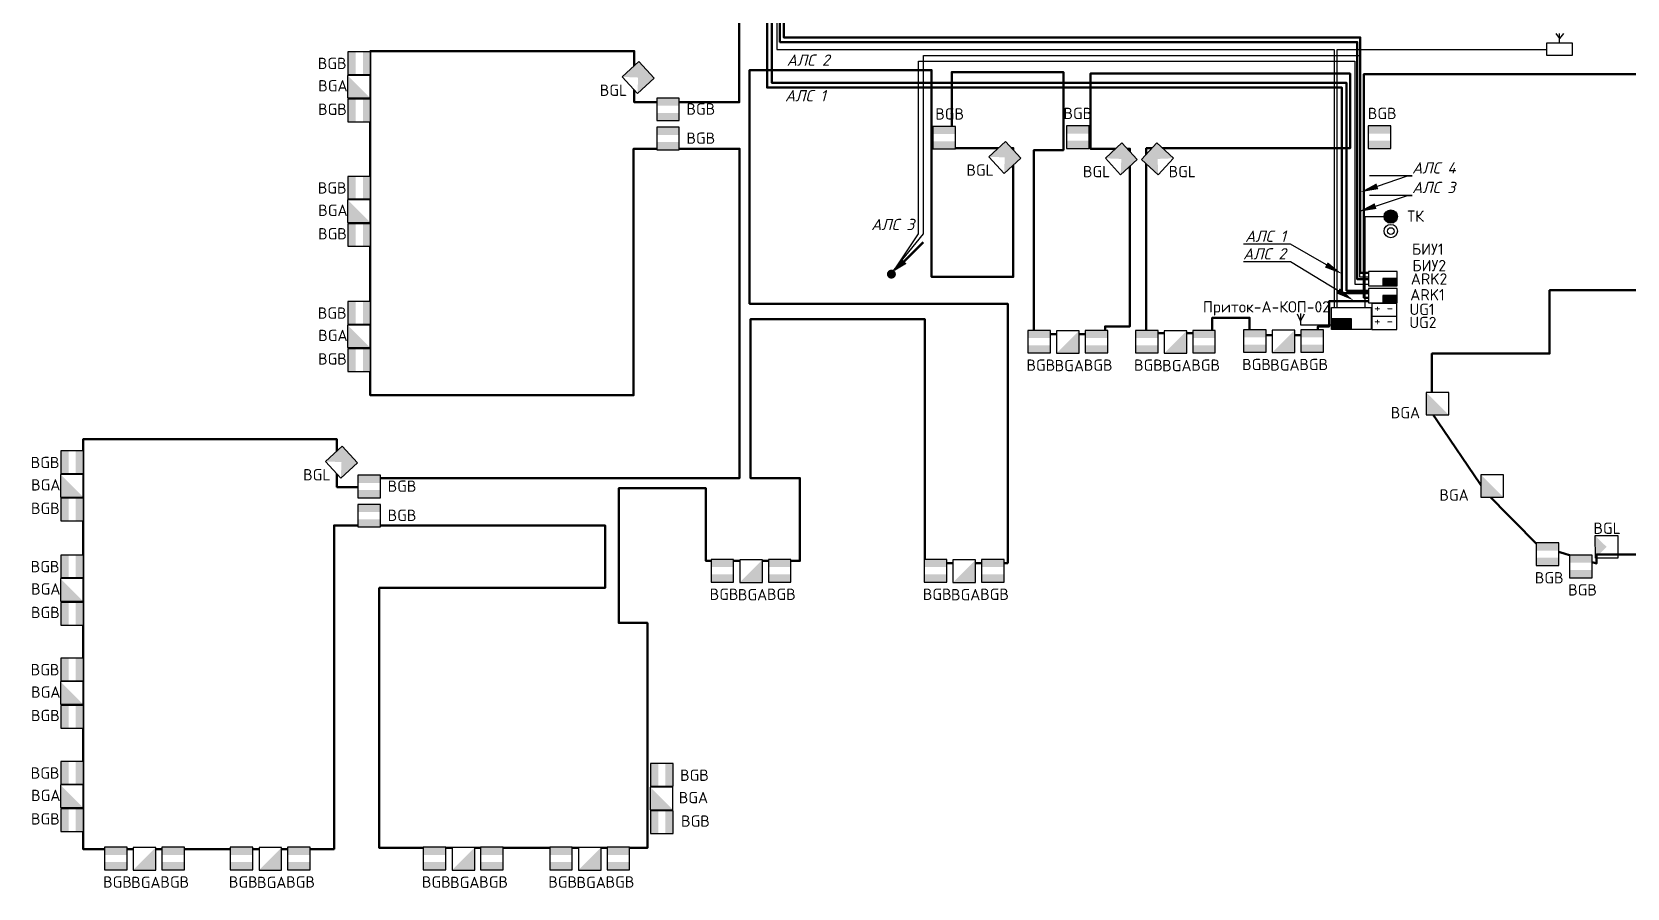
# Model space of a CAD drawing. Header units: millimetres. Extents: x 11019 to 672023, y -45952 to 891139.
# Drawn here: x 319757 to 355068, y 247115 to 266066 of the extents above; entities that cross this region are included whole.
import ezdxf
from ezdxf import colors
from ezdxf.entities.mleader import LeaderData, LeaderLine
from ezdxf.enums import TextEntityAlignment as Align
from ezdxf.math import Vec2, Vec3

# ---------------------------------------------------------------- set-up
doc = ezdxf.new("R2010")
doc.units = ezdxf.units.MM
for name, color, linetype in [('!!ВОК', 30, 'Continuous'), ('003_ОС', 170, 'Continuous'), ('1', 7, 'Continuous'), ('ODG - ПС', 1, 'Continuous'), ('ODG - Текст', 7, 'Continuous'), ('RC-Позиционные_обозначения', 7, 'Continuous')]:
    doc.layers.add(name, color=color, linetype=linetype)
for name, color, linetype, lineweight in [('002_СКУД', 7, 'Continuous', 40), ('RC-Извещатели_охранные', 5, 'Continuous', 30), ('RC-Приборы_управления_и_блоки_индикации', 1, 'Continuous', 30), ('АП_АСУ_ОсновнаяТолстая', 7, 'Continuous', 30), ('АПС извещ', 1, 'Continuous', 30), ('Кабельные стояки', 7, 'Continuous', 25), ('текст', 7, 'Continuous', 13)]:
    doc.layers.add(name, color=color, linetype=linetype, lineweight=lineweight)
doc.layers.add('ODG - СОТС', color=7, linetype='Continuous', true_color=0xff5800)
doc.styles.add('DEN', font='isocpeur.ttf', dxfattribs={"height": 300})
doc.styles.add('ISOCPEUR', font='isocpeui.ttf', dxfattribs={"height": 250})
doc.styles.add('KOSTY_STYLE', font='isocpeur.ttf')
doc.styles.add('OlympDesign', font='isocpeur.ttf', dxfattribs={"width": 0.8, "oblique": 10, "height": 250})
doc.styles.add('RubezhCAD', font='isocpeur.ttf', dxfattribs={"width": 0.8})
doc.styles.get("Standard").update_dxf_attribs({"font": 'arial.ttf'})
doc.linetypes.add('ограждение1', pattern='A,0.25,-0.1,[133,ltypeshp.shx,S=0.1,R=0,X=-0.1,Y=0],-0.1,1', length=1.45)

# ---------------------------------------------------------------- blocks, each defined once
blk = doc.blocks.new('A$C9ab982bb')
at = {"layer": 'АПС извещ', "color": 1, "lineweight": 30, "ltscale": 100}
blk.add_lwpolyline([(320, 0), (320, 631), (0, 631), (0, 0)], close=True, dxfattribs=at)
at = {"layer": '1', "color": 7, "lineweight": 20, "style": 'DEN'}
blk.add_text('+ -', height=240, rotation=270, dxfattribs=at).set_placement((92, 573))
blk = doc.blocks.new('RC-UGO-PPK-01')
blk.add_wipeout([(5, -2.5), (5, 2.5), (-5, 2.5), (-5, -2.5)]).dxf.layer = 'RC-Приборы_управления_и_блоки_индикации'
blk.add_wipeout([(-5, -2.5), (-5, 2.5), (5, 2.5), (5, -2.5)]).dxf.layer = 'RC-Приборы_управления_и_блоки_индикации'
at = {"layer": 'RC-Приборы_управления_и_блоки_индикации'}
h = blk.add_hatch(color=256, dxfattribs=at)
h.dxf.hatch_style = 1
h.paths.add_polyline_path([(5, -2.5), (5, 0), (0, 0), (0, -2.5)])
blk.add_lwpolyline([(-5, -2.5), (5, -2.5), (5, 2.5), (-5, 2.5)], close=True, dxfattribs=at)
for points in [[(5, 0), (0, 0), (0, -2.5)], [(0, 0), (5, 0)]]:
    blk.add_lwpolyline(points, dxfattribs=at)
blk.add_attdef('PSTN', text='', height=1.5, dxfattribs=at).set_placement((5, 2.5), align=Align.BOTTOM_CENTER)
blk = doc.blocks.new('*U36')
at = {"layer": 'ODG - ПС'}
h = blk.add_hatch(color=20, dxfattribs=at)
h.dxf.hatch_style = 1
h.set_gradient(color1=(255, 88, 0), color2=(255, 96, 10), one_color=1, tint=0.52, name='CYLINDER')
h.paths.add_polyline_path([(75, 0, 1), (-75, 0, 1)])
at = {"layer": 'ODG - СОТС', "lineweight": 30}
h = blk.add_hatch(color=7, dxfattribs=at)
h.dxf.hatch_style = 1
h.set_gradient(color1=(255, 255, 255), one_color=1, tint=1, name='INVCYLINDER')
h.paths.add_polyline_path([(-150, 0, 1), (150, 0, 1)])
h.paths.add_polyline_path([(75, 0, -1), (-75, 0, -1)], flags=16)
for radius in [150, 75]:
    blk.add_circle((0, 0), radius, dxfattribs=at)
at = {"layer": 'ODG - Текст', "style": 'OlympDesign', "oblique": 15, "width": 0.8}
blk.add_attdef('НОМЕР', text='', height=250, dxfattribs=at).set_placement((0, 325), align=Align.MIDDLE_CENTER)
blk = doc.blocks.new('RC-UGO-IOZ-02')
blk.add_wipeout([(2.5, -2.5), (2.5, 2.5), (-2.5, 2.5), (-2.5, -2.5)]).dxf.layer = 'RC-Извещатели_охранные'
blk.add_wipeout([(-2.5, -2.5), (-2.5, 2.5), (2.5, 2.5), (2.5, -2.5)]).dxf.layer = 'RC-Извещатели_охранные'
at = {"layer": 'RC-Извещатели_охранные'}
h = blk.add_hatch(color=256, dxfattribs=at)
h.dxf.hatch_style = 1
h.paths.add_polyline_path([(2.5, -2.5), (2.5, 2.5), (0, 0), (-2.5, -2.5)])
blk.add_lwpolyline([(-2.5, -2.5), (2.5, -2.5), (2.5, 2.5), (-2.5, 2.5)], close=True, dxfattribs=at)
at = {"layer": 'RC-Извещатели_охранные', "color": 7, "style": 'RubezhCAD', "width": 0.8}
blk.add_attdef('PSTN', text='', height=2.5, dxfattribs=at).set_placement((0.98, 2.6), align=Align.BOTTOM_LEFT)
blk = doc.blocks.new('RC-UGO-IOM-02')
at = {"layer": 'RC-Извещатели_охранные'}
blk.add_point((0, 0), dxfattribs=at)
blk.add_wipeout([(2.5, -2.5), (2.5, 2.5), (-2.5, 2.5), (-2.5, -2.5)]).dxf.layer = 'RC-Извещатели_охранные'
blk.add_wipeout([(-2.5, -2.5), (-2.5, 2.5), (2.5, 2.5), (2.5, -2.5)]).dxf.layer = 'RC-Извещатели_охранные'
h = blk.add_hatch(color=256, dxfattribs=at)
h.dxf.hatch_style = 1
h.paths.add_polyline_path([(2.5, 0.8), (2.5, 2.51), (-2.5, 2.5), (-2.5, 0.8)])
h = blk.add_hatch(color=256, dxfattribs=at)
h.dxf.hatch_style = 1
h.paths.add_polyline_path([(2.5, -2.5), (2.5, -0.79), (-2.5, -0.8), (-2.5, -2.5)])
blk.add_lwpolyline([(-2.5, -2.5), (2.5, -2.5), (2.5, 2.5), (-2.5, 2.5)], close=True, dxfattribs=at)
blk.add_attdef('PSTN', text='', height=2.5, dxfattribs=at).set_placement((0.98, 2.6), align=Align.BOTTOM_LEFT)
blk = doc.blocks.new('RC-UGO-IOPPA-01')
blk.add_wipeout([(2.5, -2.5), (2.5, 2.5), (-2.5, 2.5), (-2.5, -2.5)]).dxf.layer = 'RC-Извещатели_охранные'
blk.add_wipeout([(-2.5, -2.5), (-2.5, 2.5), (2.5, 2.5), (2.5, -2.5)]).dxf.layer = 'RC-Извещатели_охранные'
at = {"layer": 'RC-Извещатели_охранные'}
h = blk.add_hatch(color=256, dxfattribs=at)
h.dxf.hatch_style = 1
h.paths.add_polyline_path([(2.5, -2.5), (2.5, 2.5), (0, 0)])
blk.add_lwpolyline([(-2.5, -2.5), (2.5, -2.5), (2.5, 2.5), (-2.5, 2.5)], close=True, dxfattribs=at)
blk.add_attdef('PSTN', text='', height=2.5, dxfattribs=at).set_placement((0.98, 2.6), align=Align.BOTTOM_LEFT)
blk = doc.blocks.new('A$C965ac34c')
at = {"layer": '003_ОС', "color": 3, "lineweight": 30, "ltscale": 100}
for points in [[(197, 489), (280, 376)], [(280, 284), (280, 489)], [(363, 489), (280, 376)]]:
    blk.add_lwpolyline(points, dxfattribs=at)
blk.add_lwpolyline([(0, 284), (560, 284), (560, 0), (0, 0)], close=True, dxfattribs=at)
blk = doc.blocks.new('RC-UGO-IOPO-02')
blk.add_wipeout([(2.5, -2.5), (2.5, 2.5), (-2.5, 2.5), (-2.5, -2.5)])
blk.add_wipeout([(-2.5, -2.5), (-2.5, 2.5), (2.5, 2.5), (2.5, -2.5)])
h = blk.add_hatch(color=256)
h.dxf.hatch_style = 1
h.paths.add_polyline_path([(2.5, -2.5), (0, 0), (2.5, 2.5), (-2.5, 2.5), (-2.5, -2.5)])
blk.add_lwpolyline([(-2.5, -2.5), (2.5, -2.5), (2.5, 2.5), (-2.5, 2.5)], close=True)
blk.add_attdef('PSTN', text='', height=2.5).set_placement((0.98, 2.6), align=Align.BOTTOM_LEFT)
blk = doc.blocks.new('*U350')
blk.add_hatch(color=256).paths.add_polyline_path([(-0.71, -0.71, 1), (0.71, 0.71, 1)])
at = {"const_width": 0.5}
blk.add_lwpolyline([(2.83, 2.83), (7.07, 7.07)], dxfattribs=at)
blk.add_lwpolyline([(0.71, 0.71, 0, 1.5, 0), (2.83, 2.83, 2, 2, 0)], format="xyseb")

msp = doc.modelspace()

# ---------------------------------------------------------------- hatches: boundary and pattern name
h = msp.add_hatch(color=3)
h.dxf.hatch_style = 1
h.paths.add_polyline_path([(348527, 259723), (348963, 259723), (348963, 259478), (348527, 259478)])

# ---------------------------------------------------------------- linework, layer by layer
at = {"color": 4, "ltscale": 100}
for points in [[(335287, 305358), (333896, 305358), (333896, 290387), (335184, 290387), (335184, 276739), (336250, 276739), (336250, 265680), (348584, 265680), (348584, 259969)], [(347841, 259580), (348527, 259580)]]:
    msp.add_lwpolyline(points, dxfattribs=at)
at = {"lineweight": 30}
for points in [[(347764, 259823), (347841, 259666), (347925, 259823)], [(347841, 259831), (347841, 259580)]]:
    msp.add_lwpolyline(points, dxfattribs=at)
at = {"color": 3}
msp.add_lwpolyline([(348527, 259723), (348963, 259723), (348963, 259478), (348527, 259478)], close=True, dxfattribs=at)
at = {"layer": 'ODG - СОТС', "color": 3, "lineweight": 30}
for radius in [148, 73.8]:
    msp.add_circle((349837, 261658), radius, dxfattribs=at)

# ---------------------------------------------------------------- block references
msp.add_blockref('A$C965ac34c', (353294, 265541))
at = {"color": 5, "lineweight": 30, "xscale": 0.9842519685039369, "yscale": 0.9842519685039369, "zscale": 0.9842519685039369, "rotation": 180}
msp.add_blockref('*U36', (349837, 261979), dxfattribs=at)
at = {"layer": '002_СКУД', "color": 30, "true_color": 0xf26722, "xscale": 0.8823592880620307, "yscale": 0.8823592880620307, "zscale": 0.8823592880620307, "rotation": 90}
for p in [(349972, 259772), (349972, 259482)]:
    msp.add_blockref('A$C9ab982bb', p, dxfattribs=at)
at = {"layer": 'RC-Извещатели_охранные', "lineweight": 30, "ltscale": 30}
ref = msp.add_blockref('RC-UGO-IOPPA-01', (354614, 254667), dxfattribs=dict(at, xscale=-99.99999999999999, yscale=100, zscale=100, rotation=0.2549468466003901))
ref.add_attrib('PSTN', 'BGL', dxfattribs={"layer": 'RC-Позиционные_обозначения', "height": 250, "style": 'RubezhCAD'}).set_placement((354625, 254880), align=Align.BOTTOM_CENTER)
at = {"layer": 'Кабельные стояки', "color": 5, "xscale": 100, "yscale": 100, "zscale": 100}
msp.add_blockref('*U350', (338783, 260704), dxfattribs=at)

# ---------------------------------------------------------------- texts
at = {"color": 7, "lineweight": 30, "ltscale": 100, "char_height": 250, "width": 1074.44, "attachment_point": 1, "style": 'ISOCPEUR'}
for s, insert in [('{\\C256;АЛС 2}', (336465, 265566)), ('{\\C256;АЛС 1}', (336427, 264779)), ('{\\C256;АЛС 3}', (338335, 261928))]:
    msp.add_mtext(s, dxfattribs=dict(at, insert=insert))
at = {"layer": 'текст', "color": 7, "char_height": 250, "attachment_point": 5, "style": 'DEN'}
for s, insert, width in [('ТК', (350384, 261987), 511.65), ('БИУ1', (350655, 261257), 769.54), ('{\\C256;Приток-А-КОП-02}', (347084, 259947), 824.5), ('UG2', (350548, 259635), 511.65)]:
    msp.add_mtext(s, dxfattribs=dict(at, insert=insert, width=width))

# ---------------------------------------------------------------- leaders
at = {"layer": 'АП_АСУ_ОсновнаяТолстая'}
ml = msp.add_multileader_mtext('Standard', dxfattribs=at)
ml.set_content('{\\fISOCPEUR|b0|i1|c204|p34;АЛС 4}', color=256, style='KOSTY_STYLE')
ml.set_leader_properties()
ml.build(insert=Vec2(0, 0))
ml.multileader.update_dxf_attribs({"text_left_attachment_type": 6, "text_right_attachment_type": 6, "dogleg_length": 100, "arrow_head_size": 400})
ctx = ml.context
ctx.base_point, ctx.char_height, ctx.arrow_head_size, ctx.landing_gap_size, ctx.plane_origin = Vec3(350309, 262881, 0), 250, 400, 0, Vec3(354320, 262347, 0)
ctx.left_attachment, ctx.right_attachment = 6, 6
notes = []
notes.append((ctx, [(1, (1, 1, 0), (350209, 262881, 0), (1, 0), 100, [(0, [(349162, 262518, 0)], 0, [])])]))
ctx.mtext.insert, ctx.mtext.width, ctx.mtext.flow_direction = Vec3(350309, 263181, 0), 1099.39, 5
ml = msp.add_multileader_mtext('Standard', dxfattribs=at)
ml.set_content('{\\fISOCPEUR|b0|i1|c204|p34;АЛС 3}', color=256, style='KOSTY_STYLE')
ml.set_leader_properties()
ml.build(insert=Vec2(0, 0))
ml.multileader.update_dxf_attribs({"text_left_attachment_type": 6, "text_right_attachment_type": 6, "dogleg_length": 100, "arrow_head_size": 400})
ctx = ml.context
ctx.base_point, ctx.char_height, ctx.arrow_head_size, ctx.landing_gap_size, ctx.plane_origin = Vec3(350309, 262448, 0), 250, 400, 0, Vec3(354320, 261915, 0)
ctx.left_attachment, ctx.right_attachment = 6, 6
notes.append((ctx, [(1, (1, 1, 0), (350209, 262448, 0), (1, 0), 100, [(0, [(349120, 262085, 0)], 0, [])])]))
ctx.mtext.insert, ctx.mtext.width, ctx.mtext.flow_direction = Vec3(350309, 262748, 0), 1099.39, 5
ml = msp.add_multileader_mtext('Standard', dxfattribs=at)
ml.set_content('{\\fISOCPEUR|b0|i1|c204|p34;АЛС 1}', color=256, style='KOSTY_STYLE')
ml.set_leader_properties()
ml.build(insert=Vec2(0, 0))
ml.multileader.update_dxf_attribs({"text_left_attachment_type": 6, "text_right_attachment_type": 6, "dogleg_length": 100, "arrow_head_size": 400})
ctx = ml.context
ctx.base_point, ctx.char_height, ctx.arrow_head_size, ctx.landing_gap_size, ctx.plane_origin = Vec3(346604, 261368, 0), 250, 400, 0, Vec3(350955, 260835, 0)
ctx.left_attachment, ctx.right_attachment, ctx.text_align_type = 6, 6, 2
notes.append((ctx, [(0, (1, 1, 0), (347617, 261368, 0), (-1, 0), 100, [(0, [(348757, 260709, 0)], 0, [])])]))
ctx.mtext.insert, ctx.mtext.width, ctx.mtext.alignment, ctx.mtext.flow_direction = Vec3(347517, 261668, 0), 1099.39, 3, 5
ml = msp.add_multileader_mtext('Standard', dxfattribs=at)
ml.set_content('{\\fISOCPEUR|b0|i1|c204|p34;АЛС 2}', color=256, style='KOSTY_STYLE')
ml.set_leader_properties()
ml.build(insert=Vec2(0, 0))
ml.multileader.update_dxf_attribs({"text_left_attachment_type": 6, "text_right_attachment_type": 6, "dogleg_length": 100, "arrow_head_size": 400})
ctx = ml.context
ctx.base_point, ctx.char_height, ctx.arrow_head_size, ctx.landing_gap_size, ctx.plane_origin = Vec3(346563, 260979, 0), 250, 400, 0, Vec3(350955, 260446, 0)
ctx.left_attachment, ctx.right_attachment, ctx.text_align_type = 6, 6, 2
notes.append((ctx, [(0, (1, 1, 0), (347617, 260979, 0), (-1, 0), 100, [(0, [(349013, 260123, 0)], 0, [])])]))
ctx.mtext.insert, ctx.mtext.width, ctx.mtext.alignment, ctx.mtext.flow_direction = Vec3(347517, 261279, 0), 1099.39, 3, 5
for ctx, leaders in notes:
    for number, flags, end, landing, length, lines in leaders:
        leader = LeaderData()
        leader.index, (leader.has_last_leader_line, leader.has_dogleg_vector, leader.attachment_direction) = number, flags
        leader.last_leader_point, leader.dogleg_vector, leader.dogleg_length = Vec3(end), Vec3(landing), length
        for number, points, colour, breaks in lines:
            line = LeaderLine()
            line.index, line.vertices, line.color, line.breaks = number, Vec3.list(points), colors.encode_raw_color(colour), breaks
            leader.lines.append(line)
        ctx.leaders.append(leader)

# ---------------------------------------------------------------- next in the draw order: block references
at = {"layer": 'RC-Приборы_управления_и_блоки_индикации', "color": 1, "lineweight": 30, "ltscale": 30}
ref = msp.add_blockref('RC-UGO-PPK-01', (349660, 260228), dxfattribs=dict(at, xscale=63.26259472247842, yscale=63.26259472247842, zscale=63.26259472247842))
ref.add_attrib('PSTN', 'ARK1', dxfattribs={"layer": 'RC-Позиционные_обозначения', "height": 250, "style": 'KOSTY_STYLE'}).set_placement((350648, 260373), align=Align.TOP_CENTER)

# ---------------------------------------------------------------- next in the draw order: linework, layer by layer
at = {"color": 3}
msp.add_lwpolyline([(348527, 259969), (349399, 259969), (349399, 259478), (348527, 259478)], close=True, dxfattribs=at)

# ---------------------------------------------------------------- next in the draw order: block references
at = {"layer": 'RC-Приборы_управления_и_блоки_индикации', "color": 1, "lineweight": 30, "ltscale": 30}
ref = msp.add_blockref('RC-UGO-PPK-01', (349660, 260606), dxfattribs=dict(at, xscale=63.26259472247842, yscale=63.26259472247842, zscale=63.26259472247842))
ref.add_attrib('PSTN', 'ARK2', dxfattribs={"layer": 'RC-Позиционные_обозначения', "height": 250, "style": 'KOSTY_STYLE'}).set_placement((350684, 260723), align=Align.TOP_CENTER)

# ---------------------------------------------------------------- next in the draw order: texts
at = {"layer": 'текст', "color": 7, "insert": (350528, 259925), "char_height": 250, "width": 511.65, "attachment_point": 5, "style": 'DEN'}
msp.add_mtext('UG1', dxfattribs=at)

# ---------------------------------------------------------------- next in the draw order: linework, layer by layer
at = {"layer": '!!ВОК', "color": 5, "linetype": 'ограждение1', "lineweight": 50, "ltscale": 500}
for points in [[(332204, 292852), (330205, 292369), (330205, 287614), (334709, 287614), (334709, 276354), (336031, 276354), (336031, 264834), (348756, 264834), (348756, 260282), (349344, 260282)], [(332204, 292852), (330365, 292276), (330365, 287835), (334923, 287835), (334923, 276503), (336136, 276503), (336136, 264938), (348860, 264938), (348860, 260335), (349344, 260335)]]:
    msp.add_lwpolyline(points, dxfattribs=at)
at = {"layer": '!!ВОК', "color": 6, "linetype": 'ограждение1', "lineweight": 50, "ltscale": 500}
msp.add_lwpolyline([(349344, 260593), (349095, 260593), (349095, 265839), (336313, 265839), (336313, 282520), (335424, 282510), (335424, 285093), (337262, 285086)], dxfattribs=at)
at = {"layer": '!!ВОК', "color": 3, "linetype": 'ограждение1', "lineweight": 50, "ltscale": 500}
msp.add_lwpolyline([(349344, 260733), (349162, 260733), (349162, 265945), (336400, 265945), (336400, 282657), (335507, 282647), (335507, 284787), (337262, 284781)], dxfattribs=at)
at = {"layer": '!!ВОК', "color": 1, "linetype": 'ограждение1', "lineweight": 50, "ltscale": 500}
for points in [[(349344, 260109), (348476, 260109), (348476, 259548), (348225, 259548), (348225, 259356), (346713, 259356), (346713, 259740), (345884, 259740), (345884, 259395), (344423, 259395), (344423, 263492), (348936, 263492), (348936, 265145), (343187, 265145), (343187, 263479), (344062, 263479), (344062, 259548), (343514, 259548), (343514, 259374), (341936, 259374), (341936, 263450), (342591, 263450), (342591, 265176), (340119, 265176), (340119, 263494), (341481, 263494), (341481, 260644), (339671, 260644), (339671, 265221), (335644, 265221), (335644, 260049), (341358, 260049), (341358, 254309), (339524, 254309), (339524, 259706), (335660, 259706), (335660, 256189), (336758, 256189), (336758, 254357), (334677, 254357), (334677, 255967), (332748, 255967), (332748, 252984), (333381, 252984), (333381, 248003), (327446, 248003), (327446, 253761), (332443, 253761), (332443, 255143), (326445, 255143), (326445, 247980), (320890, 247980), (320890, 257048), (326509, 257048), (326509, 255991), (327449, 255991), (327449, 256190), (335421, 256190), (335421, 263481), (333074, 263481), (333074, 258025), (327248, 258025), (327248, 265642), (333089, 265642), (333089, 264508), (335415, 264508), (335415, 266379)], [(356962, 265132), (349242, 265132), (349242, 260181), (349344, 260181)], [(355718, 254501), (354391, 254501), (354391, 254302), (353103, 254701), (351947, 255863), (350749, 257631), (350749, 258945), (353352, 258945), (353352, 260349), (358143, 260349)]]:
    msp.add_lwpolyline(points, dxfattribs=at)
at = {"color": 3, "ltscale": 100}
for points in [[(338775, 260721), (339495, 261594), (339495, 265546), (349141, 265546), (349141, 260645), (349344, 260645)], [(349273, 259969), (349273, 261983), (349694, 261983)]]:
    msp.add_lwpolyline(points, dxfattribs=at)
at = {"color": 4, "ltscale": 100}
msp.add_lwpolyline([(348648, 259969), (348648, 265680), (353294, 265680)], dxfattribs=at)
at = {"color": 6, "ltscale": 100}
msp.add_lwpolyline([(338791, 260708), (339385, 261596), (339385, 265416), (349044, 265416), (349044, 260485), (349344, 260485)], dxfattribs=at)

# ---------------------------------------------------------------- next in the draw order: texts
at = {"layer": 'текст', "color": 7, "insert": (350688, 260893), "char_height": 250, "width": 769.54, "attachment_point": 5, "style": 'DEN'}
msp.add_mtext('БИУ2', dxfattribs=at)

# ---------------------------------------------------------------- next in the draw order: block references
at = {"layer": 'RC-Извещатели_охранные', "lineweight": 30, "ltscale": 30}
ref = msp.add_blockref('RC-UGO-IOZ-02', (326996, 264854), dxfattribs=dict(at, xscale=100, yscale=100, zscale=100, rotation=270))
ref.add_attrib('PSTN', 'BGA', dxfattribs={"color": 7, "height": 250, "style": 'KOSTY_STYLE'}).set_placement((326094, 264999), align=Align.TOP_LEFT)
at = {"layer": 'RC-Извещатели_охранные', "color": 1, "lineweight": 30, "ltscale": 30}
ref = msp.add_blockref('RC-UGO-IOM-02', (333838, 264352), dxfattribs=dict(at, xscale=100, yscale=100, zscale=100))
ref.add_attrib('PSTN', 'BGB', (334245, 264234), dxfattribs={"layer": 'RC-Позиционные_обозначения', "height": 250, "style": 'RubezhCAD'})
ref = msp.add_blockref('RC-UGO-IOM-02', (339951, 263725), dxfattribs=dict(at, xscale=100, yscale=100, zscale=100))
ref.add_attrib('PSTN', 'BGB', (339754, 264125), dxfattribs={"layer": 'RC-Позиционные_обозначения', "height": 250, "style": 'RubezhCAD'})
ref = msp.add_blockref('RC-UGO-IOM-02', (342910, 263737), dxfattribs=dict(at, xscale=100, yscale=100, zscale=100))
ref.add_attrib('PSTN', 'BGB', (342591, 264137), dxfattribs={"layer": 'RC-Позиционные_обозначения', "height": 250, "style": 'RubezhCAD'})
ref = msp.add_blockref('RC-UGO-IOM-02', (349589, 263737), dxfattribs=dict(at, xscale=100, yscale=100, zscale=100))
ref.add_attrib('PSTN', 'BGB', (349328, 264137), dxfattribs={"layer": 'RC-Позиционные_обозначения', "height": 250, "style": 'RubezhCAD'})
at = {"layer": 'RC-Извещатели_охранные', "lineweight": 30, "ltscale": 30}
ref = msp.add_blockref('RC-UGO-IOZ-02', (326996, 262098), dxfattribs=dict(at, xscale=100, yscale=100, zscale=100, rotation=270))
ref.add_attrib('PSTN', 'BGA', dxfattribs={"color": 7, "height": 250, "style": 'KOSTY_STYLE'}).set_placement((326094, 262242), align=Align.TOP_LEFT)
ref = msp.add_blockref('RC-UGO-IOZ-02', (326996, 259328), dxfattribs=dict(at, xscale=100, yscale=100, zscale=100, rotation=270))
ref.add_attrib('PSTN', 'BGA', dxfattribs={"color": 7, "height": 250, "style": 'KOSTY_STYLE'}).set_placement((326094, 259473), align=Align.TOP_LEFT)
ref = msp.add_blockref('RC-UGO-IOZ-02', (342690, 259203), dxfattribs=dict(at, xscale=100, yscale=100, zscale=100))
ref.add_attrib('PSTN', 'BGA', dxfattribs={"color": 7, "height": 250, "style": 'KOSTY_STYLE'}).set_placement((342396, 258805), align=Align.TOP_LEFT)
ref = msp.add_blockref('RC-UGO-IOZ-02', (345071, 259203), dxfattribs=dict(at, xscale=100, yscale=100, zscale=100))
ref.add_attrib('PSTN', 'BGA', dxfattribs={"color": 7, "height": 250, "style": 'KOSTY_STYLE'}).set_placement((344777, 258805), align=Align.TOP_LEFT)
ref = msp.add_blockref('RC-UGO-IOZ-02', (347462, 259217), dxfattribs=dict(at, xscale=100, yscale=100, zscale=100))
ref.add_attrib('PSTN', 'BGA', dxfattribs={"color": 7, "height": 250, "style": 'KOSTY_STYLE'}).set_placement((347169, 258819), align=Align.TOP_LEFT)
ref = msp.add_blockref('RC-UGO-IOZ-02', (350870, 257837), dxfattribs=dict(at, xscale=100, yscale=100, zscale=100, rotation=270))
ref.add_attrib('PSTN', 'BGA', dxfattribs={"color": 7, "height": 250, "style": 'KOSTY_STYLE'}).set_placement((349836, 257763), align=Align.TOP_LEFT)
ref = msp.add_blockref('RC-UGO-IOZ-02', (320640, 256020), dxfattribs=dict(at, xscale=100, yscale=100, zscale=100, rotation=270))
ref.add_attrib('PSTN', 'BGA', dxfattribs={"color": 7, "height": 250, "style": 'KOSTY_STYLE'}).set_placement((319738, 256165), align=Align.TOP_LEFT)
at = {"layer": 'RC-Извещатели_охранные', "color": 1, "lineweight": 30, "ltscale": 30}
ref = msp.add_blockref('RC-UGO-IOM-02', (327224, 256004), dxfattribs=dict(at, xscale=100, yscale=100, zscale=100))
ref.add_attrib('PSTN', 'BGB', (327631, 255886), dxfattribs={"layer": 'RC-Позиционные_обозначения', "height": 250, "style": 'RubezhCAD'})
at = {"layer": 'RC-Извещатели_охранные', "lineweight": 30, "ltscale": 30}
ref = msp.add_blockref('RC-UGO-IOZ-02', (352080, 256015), dxfattribs=dict(at, xscale=100, yscale=100, zscale=100, rotation=270))
ref.add_attrib('PSTN', 'BGA', dxfattribs={"color": 7, "height": 250, "style": 'KOSTY_STYLE'}).set_placement((350913, 255941), align=Align.TOP_LEFT)
at = {"layer": 'RC-Извещатели_охранные', "color": 1, "lineweight": 30, "ltscale": 30}
ref = msp.add_blockref('RC-UGO-IOM-02', (353306, 254505), dxfattribs=dict(at, xscale=100, yscale=100, zscale=100))
ref.add_attrib('PSTN', 'BGB', (353025, 253859), dxfattribs={"layer": 'RC-Позиционные_обозначения', "height": 250, "style": 'RubezhCAD'})
at = {"layer": 'RC-Извещатели_охранные', "lineweight": 30, "ltscale": 30}
ref = msp.add_blockref('RC-UGO-IOZ-02', (335678, 254132), dxfattribs=dict(at, xscale=100, yscale=100, zscale=100))
ref.add_attrib('PSTN', 'BGA', dxfattribs={"color": 7, "height": 250, "style": 'KOSTY_STYLE'}).set_placement((335384, 253734), align=Align.TOP_LEFT)
ref = msp.add_blockref('RC-UGO-IOZ-02', (340396, 254132), dxfattribs=dict(at, xscale=100, yscale=100, zscale=100))
ref.add_attrib('PSTN', 'BGA', dxfattribs={"color": 7, "height": 250, "style": 'KOSTY_STYLE'}).set_placement((340102, 253734), align=Align.TOP_LEFT)
ref = msp.add_blockref('RC-UGO-IOZ-02', (320640, 253716), dxfattribs=dict(at, xscale=100, yscale=100, zscale=100, rotation=270))
ref.add_attrib('PSTN', 'BGA', dxfattribs={"color": 7, "height": 250, "style": 'KOSTY_STYLE'}).set_placement((319738, 253861), align=Align.TOP_LEFT)
ref = msp.add_blockref('RC-UGO-IOZ-02', (320640, 251435), dxfattribs=dict(at, xscale=100, yscale=100, zscale=100, rotation=270))
ref.add_attrib('PSTN', 'BGA', dxfattribs={"color": 7, "height": 250, "style": 'KOSTY_STYLE'}).set_placement((319738, 251579), align=Align.TOP_LEFT)
ref = msp.add_blockref('RC-UGO-IOZ-02', (320640, 249147), dxfattribs=dict(at, xscale=100, yscale=100, zscale=100, rotation=270))
ref.add_attrib('PSTN', 'BGA', dxfattribs={"color": 7, "height": 250, "style": 'KOSTY_STYLE'}).set_placement((319738, 249292), align=Align.TOP_LEFT)
ref = msp.add_blockref('RC-UGO-IOZ-02', (333694, 249099), dxfattribs=dict(at, xscale=100, yscale=100, zscale=100, rotation=270))
ref.add_attrib('PSTN', 'BGA', dxfattribs={"color": 7, "height": 250, "style": 'KOSTY_STYLE'}).set_placement((334075, 249244), align=Align.TOP_LEFT)
ref = msp.add_blockref('RC-UGO-IOZ-02', (322249, 247764), dxfattribs=dict(at, xscale=100, yscale=100, zscale=100))
ref.add_attrib('PSTN', 'BGA', dxfattribs={"color": 7, "height": 250, "style": 'KOSTY_STYLE'}).set_placement((321955, 247366), align=Align.TOP_LEFT)
ref = msp.add_blockref('RC-UGO-IOZ-02', (325034, 247764), dxfattribs=dict(at, xscale=100, yscale=100, zscale=100))
ref.add_attrib('PSTN', 'BGA', dxfattribs={"color": 7, "height": 250, "style": 'KOSTY_STYLE'}).set_placement((324740, 247366), align=Align.TOP_LEFT)
ref = msp.add_blockref('RC-UGO-IOZ-02', (329308, 247764), dxfattribs=dict(at, xscale=100, yscale=100, zscale=100))
ref.add_attrib('PSTN', 'BGA', dxfattribs={"color": 7, "height": 250, "style": 'KOSTY_STYLE'}).set_placement((329014, 247366), align=Align.TOP_LEFT)
ref = msp.add_blockref('RC-UGO-IOZ-02', (332105, 247764), dxfattribs=dict(at, xscale=100, yscale=100, zscale=100))
ref.add_attrib('PSTN', 'BGA', dxfattribs={"color": 7, "height": 250, "style": 'KOSTY_STYLE'}).set_placement((331812, 247366), align=Align.TOP_LEFT)

# ---------------------------------------------------------------- next in the draw order: block references
at = {"layer": 'RC-Извещатели_охранные', "color": 1, "lineweight": 30, "ltscale": 30}
ref = msp.add_blockref('RC-UGO-IOM-02', (327003, 265375), dxfattribs=dict(at, xscale=100, yscale=100, zscale=100, rotation=270))
ref.add_attrib('PSTN', 'BGB', (326085, 265244), dxfattribs={"layer": 'RC-Позиционные_обозначения', "height": 250, "style": 'RubezhCAD'})
at = {"layer": 'RC-Извещатели_охранные', "lineweight": 30, "ltscale": 30}
ref = msp.add_blockref('RC-UGO-IOPO-02', (333176, 265056), dxfattribs=dict(at, xscale=-100, yscale=100, zscale=100, rotation=42.64934255418216))
ref.add_attrib('PSTN', 'BGL', dxfattribs={"layer": 'RC-Позиционные_обозначения', "height": 250, "style": 'RubezhCAD'}).set_placement((332629, 264575), align=Align.BOTTOM_CENTER)
at = {"layer": 'RC-Извещатели_охранные', "color": 1, "lineweight": 30, "ltscale": 30}
ref = msp.add_blockref('RC-UGO-IOM-02', (327003, 264327), dxfattribs=dict(at, xscale=100, yscale=100, zscale=100, rotation=270))
ref.add_attrib('PSTN', 'BGB', (326091, 264229), dxfattribs={"layer": 'RC-Позиционные_обозначения', "height": 250, "style": 'RubezhCAD'})
ref = msp.add_blockref('RC-UGO-IOM-02', (333838, 263706), dxfattribs=dict(at, xscale=100, yscale=100, zscale=100))
ref.add_attrib('PSTN', 'BGB', (334245, 263589), dxfattribs={"layer": 'RC-Позиционные_обозначения', "height": 250, "style": 'RubezhCAD'})
at = {"layer": 'RC-Извещатели_охранные', "lineweight": 30, "ltscale": 30}
ref = msp.add_blockref('RC-UGO-IOPO-02', (341292, 263288), dxfattribs=dict(at, xscale=-100, yscale=100, zscale=100, rotation=42.64934255418216))
ref.add_attrib('PSTN', 'BGL', dxfattribs={"layer": 'RC-Позиционные_обозначения', "height": 250, "style": 'RubezhCAD'}).set_placement((340745, 262807), align=Align.BOTTOM_CENTER)
ref = msp.add_blockref('RC-UGO-IOPO-02', (343872, 263254), dxfattribs=dict(at, xscale=-100, yscale=100, zscale=100, rotation=42.64934255418216))
ref.add_attrib('PSTN', 'BGL', dxfattribs={"layer": 'RC-Позиционные_обозначения', "height": 250, "style": 'RubezhCAD'}).set_placement((343325, 262774), align=Align.BOTTOM_CENTER)
at = {"layer": 'RC-Извещатели_охранные', "color": 1, "lineweight": 30, "ltscale": 30}
ref = msp.add_blockref('RC-UGO-IOM-02', (327003, 262619), dxfattribs=dict(at, xscale=100, yscale=100, zscale=100, rotation=270))
ref.add_attrib('PSTN', 'BGB', (326085, 262488), dxfattribs={"layer": 'RC-Позиционные_обозначения', "height": 250, "style": 'RubezhCAD'})
ref = msp.add_blockref('RC-UGO-IOM-02', (327003, 261570), dxfattribs=dict(at, xscale=100, yscale=100, zscale=100, rotation=270))
ref.add_attrib('PSTN', 'BGB', (326091, 261473), dxfattribs={"layer": 'RC-Позиционные_обозначения', "height": 250, "style": 'RubezhCAD'})
ref = msp.add_blockref('RC-UGO-IOM-02', (327003, 259849), dxfattribs=dict(at, xscale=100, yscale=100, zscale=100, rotation=270))
ref.add_attrib('PSTN', 'BGB', (326085, 259718), dxfattribs={"layer": 'RC-Позиционные_обозначения', "height": 250, "style": 'RubezhCAD'})
ref = msp.add_blockref('RC-UGO-IOM-02', (342053, 259210), dxfattribs=dict(at, xscale=100, yscale=100, zscale=100))
ref.add_attrib('PSTN', 'BGB', (341772, 258565), dxfattribs={"layer": 'RC-Позиционные_обозначения', "height": 250, "style": 'RubezhCAD'})
ref = msp.add_blockref('RC-UGO-IOM-02', (343321, 259210), dxfattribs=dict(at, xscale=100, yscale=100, zscale=100))
ref.add_attrib('PSTN', 'BGB', (343041, 258565), dxfattribs={"layer": 'RC-Позиционные_обозначения', "height": 250, "style": 'RubezhCAD'})
ref = msp.add_blockref('RC-UGO-IOM-02', (344434, 259210), dxfattribs=dict(at, xscale=100, yscale=100, zscale=100))
ref.add_attrib('PSTN', 'BGB', (344153, 258565), dxfattribs={"layer": 'RC-Позиционные_обозначения', "height": 250, "style": 'RubezhCAD'})
ref = msp.add_blockref('RC-UGO-IOM-02', (345702, 259210), dxfattribs=dict(at, xscale=100, yscale=100, zscale=100))
ref.add_attrib('PSTN', 'BGB', (345421, 258565), dxfattribs={"layer": 'RC-Позиционные_обозначения', "height": 250, "style": 'RubezhCAD'})
ref = msp.add_blockref('RC-UGO-IOM-02', (346825, 259224), dxfattribs=dict(at, xscale=100, yscale=100, zscale=100))
ref.add_attrib('PSTN', 'BGB', (346545, 258579), dxfattribs={"layer": 'RC-Позиционные_обозначения', "height": 250, "style": 'RubezhCAD'})
ref = msp.add_blockref('RC-UGO-IOM-02', (348094, 259224), dxfattribs=dict(at, xscale=100, yscale=100, zscale=100))
ref.add_attrib('PSTN', 'BGB', (347813, 258579), dxfattribs={"layer": 'RC-Позиционные_обозначения', "height": 250, "style": 'RubezhCAD'})
ref = msp.add_blockref('RC-UGO-IOM-02', (327003, 258800), dxfattribs=dict(at, xscale=100, yscale=100, zscale=100, rotation=270))
ref.add_attrib('PSTN', 'BGB', (326091, 258703), dxfattribs={"layer": 'RC-Позиционные_обозначения', "height": 250, "style": 'RubezhCAD'})
ref = msp.add_blockref('RC-UGO-IOM-02', (320647, 256541), dxfattribs=dict(at, xscale=100, yscale=100, zscale=100, rotation=270))
ref.add_attrib('PSTN', 'BGB', (319730, 256410), dxfattribs={"layer": 'RC-Позиционные_обозначения', "height": 250, "style": 'RubezhCAD'})
at = {"layer": 'RC-Извещатели_охранные', "lineweight": 30, "ltscale": 30}
ref = msp.add_blockref('RC-UGO-IOPO-02', (326610, 256544), dxfattribs=dict(at, xscale=-100, yscale=100, zscale=100, rotation=42.64934255418216))
ref.add_attrib('PSTN', 'BGL', dxfattribs={"layer": 'RC-Позиционные_обозначения', "height": 250, "style": 'RubezhCAD'}).set_placement((326063, 256064), align=Align.BOTTOM_CENTER)
at = {"layer": 'RC-Извещатели_охранные', "color": 1, "lineweight": 30, "ltscale": 30}
ref = msp.add_blockref('RC-UGO-IOM-02', (320647, 255493), dxfattribs=dict(at, xscale=100, yscale=100, zscale=100, rotation=270))
ref.add_attrib('PSTN', 'BGB', (319736, 255395), dxfattribs={"layer": 'RC-Позиционные_обозначения', "height": 250, "style": 'RubezhCAD'})
ref = msp.add_blockref('RC-UGO-IOM-02', (327224, 255359), dxfattribs=dict(at, xscale=100, yscale=100, zscale=100))
ref.add_attrib('PSTN', 'BGB', (327631, 255241), dxfattribs={"layer": 'RC-Позиционные_обозначения', "height": 250, "style": 'RubezhCAD'})
ref = msp.add_blockref('RC-UGO-IOM-02', (320647, 254237), dxfattribs=dict(at, xscale=100, yscale=100, zscale=100, rotation=270))
ref.add_attrib('PSTN', 'BGB', (319730, 254106), dxfattribs={"layer": 'RC-Позиционные_обозначения', "height": 250, "style": 'RubezhCAD'})
ref = msp.add_blockref('RC-UGO-IOM-02', (335040, 254139), dxfattribs=dict(at, xscale=100, yscale=100, zscale=100))
ref.add_attrib('PSTN', 'BGB', (334760, 253493), dxfattribs={"layer": 'RC-Позиционные_обозначения', "height": 250, "style": 'RubezhCAD'})
ref = msp.add_blockref('RC-UGO-IOM-02', (336309, 254139), dxfattribs=dict(at, xscale=100, yscale=100, zscale=100))
ref.add_attrib('PSTN', 'BGB', (336028, 253493), dxfattribs={"layer": 'RC-Позиционные_обозначения', "height": 250, "style": 'RubezhCAD'})
ref = msp.add_blockref('RC-UGO-IOM-02', (339759, 254139), dxfattribs=dict(at, xscale=100, yscale=100, zscale=100))
ref.add_attrib('PSTN', 'BGB', (339478, 253493), dxfattribs={"layer": 'RC-Позиционные_обозначения', "height": 250, "style": 'RubezhCAD'})
ref = msp.add_blockref('RC-UGO-IOM-02', (341027, 254139), dxfattribs=dict(at, xscale=100, yscale=100, zscale=100))
ref.add_attrib('PSTN', 'BGB', (340747, 253493), dxfattribs={"layer": 'RC-Позиционные_обозначения', "height": 250, "style": 'RubezhCAD'})
ref = msp.add_blockref('RC-UGO-IOM-02', (354044, 254236), dxfattribs=dict(at, xscale=100, yscale=100, zscale=100))
ref.add_attrib('PSTN', 'BGB', (353763, 253591), dxfattribs={"layer": 'RC-Позиционные_обозначения', "height": 250, "style": 'RubezhCAD'})
ref = msp.add_blockref('RC-UGO-IOM-02', (320647, 253188), dxfattribs=dict(at, xscale=100, yscale=100, zscale=100, rotation=270))
ref.add_attrib('PSTN', 'BGB', (319736, 253091), dxfattribs={"layer": 'RC-Позиционные_обозначения', "height": 250, "style": 'RubezhCAD'})
ref = msp.add_blockref('RC-UGO-IOM-02', (320647, 251956), dxfattribs=dict(at, xscale=100, yscale=100, zscale=100, rotation=270))
ref.add_attrib('PSTN', 'BGB', (319730, 251825), dxfattribs={"layer": 'RC-Позиционные_обозначения', "height": 250, "style": 'RubezhCAD'})
ref = msp.add_blockref('RC-UGO-IOM-02', (320647, 250907), dxfattribs=dict(at, xscale=100, yscale=100, zscale=100, rotation=270))
ref.add_attrib('PSTN', 'BGB', (319736, 250810), dxfattribs={"layer": 'RC-Позиционные_обозначения', "height": 250, "style": 'RubezhCAD'})
ref = msp.add_blockref('RC-UGO-IOM-02', (320647, 249668), dxfattribs=dict(at, xscale=100, yscale=100, zscale=100, rotation=270))
ref.add_attrib('PSTN', 'BGB', (319730, 249537), dxfattribs={"layer": 'RC-Позиционные_обозначения', "height": 250, "style": 'RubezhCAD'})
ref = msp.add_blockref('RC-UGO-IOM-02', (333701, 249620), dxfattribs=dict(at, xscale=100, yscale=100, zscale=100, rotation=270))
ref.add_attrib('PSTN', 'BGB', (334104, 249489), dxfattribs={"layer": 'RC-Позиционные_обозначения', "height": 250, "style": 'RubezhCAD'})
ref = msp.add_blockref('RC-UGO-IOM-02', (320647, 248619), dxfattribs=dict(at, xscale=100, yscale=100, zscale=100, rotation=270))
ref.add_attrib('PSTN', 'BGB', (319736, 248522), dxfattribs={"layer": 'RC-Позиционные_обозначения', "height": 250, "style": 'RubezhCAD'})
ref = msp.add_blockref('RC-UGO-IOM-02', (333701, 248572), dxfattribs=dict(at, xscale=100, yscale=100, zscale=100, rotation=270))
ref.add_attrib('PSTN', 'BGB', (334126, 248474), dxfattribs={"layer": 'RC-Позиционные_обозначения', "height": 250, "style": 'RubezhCAD'})
ref = msp.add_blockref('RC-UGO-IOM-02', (321612, 247771), dxfattribs=dict(at, xscale=100, yscale=100, zscale=100))
ref.add_attrib('PSTN', 'BGB', (321332, 247125), dxfattribs={"layer": 'RC-Позиционные_обозначения', "height": 250, "style": 'RubezhCAD'})
ref = msp.add_blockref('RC-UGO-IOM-02', (322881, 247771), dxfattribs=dict(at, xscale=100, yscale=100, zscale=100))
ref.add_attrib('PSTN', 'BGB', (322600, 247125), dxfattribs={"layer": 'RC-Позиционные_обозначения', "height": 250, "style": 'RubezhCAD'})
ref = msp.add_blockref('RC-UGO-IOM-02', (324397, 247771), dxfattribs=dict(at, xscale=100, yscale=100, zscale=100))
ref.add_attrib('PSTN', 'BGB', (324116, 247125), dxfattribs={"layer": 'RC-Позиционные_обозначения', "height": 250, "style": 'RubezhCAD'})
ref = msp.add_blockref('RC-UGO-IOM-02', (325665, 247771), dxfattribs=dict(at, xscale=100, yscale=100, zscale=100))
ref.add_attrib('PSTN', 'BGB', (325385, 247125), dxfattribs={"layer": 'RC-Позиционные_обозначения', "height": 250, "style": 'RubezhCAD'})
ref = msp.add_blockref('RC-UGO-IOM-02', (328671, 247771), dxfattribs=dict(at, xscale=100, yscale=100, zscale=100))
ref.add_attrib('PSTN', 'BGB', (328390, 247125), dxfattribs={"layer": 'RC-Позиционные_обозначения', "height": 250, "style": 'RubezhCAD'})
ref = msp.add_blockref('RC-UGO-IOM-02', (329939, 247771), dxfattribs=dict(at, xscale=100, yscale=100, zscale=100))
ref.add_attrib('PSTN', 'BGB', (329658, 247125), dxfattribs={"layer": 'RC-Позиционные_обозначения', "height": 250, "style": 'RubezhCAD'})
ref = msp.add_blockref('RC-UGO-IOM-02', (331468, 247771), dxfattribs=dict(at, xscale=100, yscale=100, zscale=100))
ref.add_attrib('PSTN', 'BGB', (331188, 247125), dxfattribs={"layer": 'RC-Позиционные_обозначения', "height": 250, "style": 'RubezhCAD'})
ref = msp.add_blockref('RC-UGO-IOM-02', (332737, 247771), dxfattribs=dict(at, xscale=100, yscale=100, zscale=100))
ref.add_attrib('PSTN', 'BGB', (332456, 247125), dxfattribs={"layer": 'RC-Позиционные_обозначения', "height": 250, "style": 'RubezhCAD'})

# ---------------------------------------------------------------- next in the draw order: block references
at = {"layer": 'RC-Извещатели_охранные', "lineweight": 30, "ltscale": 30}
ref = msp.add_blockref('RC-UGO-IOPO-02', (344675, 263254), dxfattribs=dict(at, xscale=100, yscale=100, zscale=100, rotation=317.3506574458178))
ref.add_attrib('PSTN', 'BGL', dxfattribs={"layer": 'RC-Позиционные_обозначения', "height": 250, "style": 'RubezhCAD'}).set_placement((345222, 262774), align=Align.BOTTOM_CENTER)

doc.saveas('drawing.dxf')
